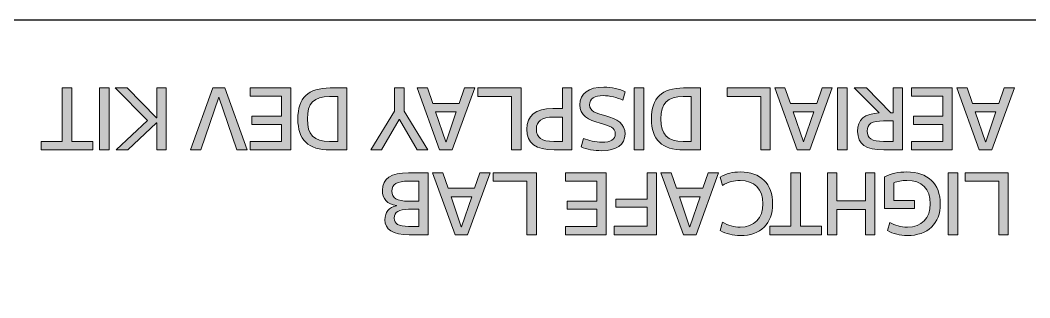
# Model space of a CAD drawing. Header units: millimetres. Extents: x 0 to 413, y 47 to 300.
# Drawn here: x 170.49 to 216.76, y 287.3 to 300 of the extents above; entities that cross this region are included whole.
import ezdxf

# ---------------------------------------------------------------- set-up
doc = ezdxf.new("R2010")
doc.units = ezdxf.units.MM
doc.header["$MEASUREMENT"] = 0
doc.layers.get('0').update_dxf_attribs({"lineweight": 0})

# ---------------------------------------------------------------- blocks, each defined once
blk = doc.blocks.new('Block_0')
at = {"color": 1, "lineweight": 25, "true_color": 0xff0000}
blk.add_lwpolyline([(240, 300), (0, 300), (0, 89.585), (24, 89.585)], dxfattribs=at)
blk = doc.blocks.new('Block_12')
at = {"true_color": 0x000000, "transparency": 33554687}
h = blk.add_hatch(color=18, dxfattribs=at)
h.dxf.hatch_style = 2
edge = h.paths.add_edge_path()
edge.add_spline(control_points=[(172.867, 294.456), (172.867, 294.456), (173.83, 294.456), (173.83, 294.456), (173.83, 294.456), (173.83, 294.068), (173.83, 294.068), (173.83, 294.068), (171.462, 294.068), (171.462, 294.068), (171.462, 294.068), (171.462, 294.456), (171.462, 294.456), (171.462, 294.456), (172.425, 294.456), (172.425, 294.456), (172.425, 294.456), (172.425, 296.902), (172.425, 296.902), (172.425, 296.902), (172.867, 296.902), (172.867, 296.902), (172.867, 296.902), (172.867, 294.456), (172.867, 294.456)], knot_values=[0, 0, 0, 0, 1, 1, 1, 2, 2, 2, 3, 3, 3, 4, 4, 4, 5, 5, 5, 6, 6, 6, 7, 7, 7, 8, 8, 8, 8], degree=3, periodic=0)
h = blk.add_hatch(color=18, dxfattribs=at)
h.dxf.hatch_style = 2
edge = h.paths.add_edge_path()
edge.add_spline(control_points=[(174.579, 294.068), (174.579, 294.068), (174.136, 294.068), (174.136, 294.068), (174.136, 294.068), (174.136, 296.902), (174.136, 296.902), (174.136, 296.902), (174.579, 296.902), (174.579, 296.902), (174.579, 296.902), (174.579, 294.068), (174.579, 294.068)], knot_values=[0, 0, 0, 0, 1, 1, 1, 2, 2, 2, 3, 3, 3, 4, 4, 4, 4], degree=3, periodic=0)
h = blk.add_hatch(color=18, dxfattribs=at)
h.dxf.hatch_style = 2
edge = h.paths.add_edge_path()
edge.add_spline(control_points=[(177.179, 294.068), (177.179, 294.068), (176.752, 294.068), (176.752, 294.068), (176.752, 294.068), (176.752, 295.299), (176.752, 295.299), (176.752, 295.299), (176.744, 295.299), (176.744, 295.299), (176.744, 295.299), (175.432, 294.068), (175.432, 294.068), (175.432, 294.068), (174.889, 294.068), (174.889, 294.068), (174.889, 294.068), (176.321, 295.419), (176.321, 295.419), (176.321, 295.419), (174.85, 296.902), (174.85, 296.902), (174.85, 296.902), (175.393, 296.902), (175.393, 296.902), (175.393, 296.902), (176.744, 295.539), (176.744, 295.539), (176.744, 295.539), (176.752, 295.539), (176.752, 295.539), (176.752, 295.539), (176.752, 296.902), (176.752, 296.902), (176.752, 296.902), (177.179, 296.902), (177.179, 296.902), (177.179, 296.902), (177.179, 294.068), (177.179, 294.068)], knot_values=[0, 0, 0, 0, 1, 1, 1, 2, 2, 2, 3, 3, 3, 4, 4, 4, 5, 5, 5, 6, 6, 6, 7, 7, 7, 8, 8, 8, 9, 9, 9, 10, 10, 10, 11, 11, 11, 12, 12, 12, 13, 13, 13, 13], degree=3, periodic=0)
h = blk.add_hatch(color=18, dxfattribs=at)
h.dxf.hatch_style = 2
edge = h.paths.add_edge_path()
edge.add_spline(control_points=[(180.896, 294.068), (180.896, 294.068), (180.427, 294.068), (180.427, 294.068), (180.427, 294.068), (179.6, 296.475), (179.6, 296.475), (179.6, 296.475), (179.592, 296.475), (179.592, 296.475), (179.592, 296.475), (178.765, 294.068), (178.765, 294.068), (178.765, 294.068), (178.296, 294.068), (178.296, 294.068), (178.296, 294.068), (179.317, 296.902), (179.317, 296.902), (179.317, 296.902), (179.875, 296.902), (179.875, 296.902), (179.875, 296.902), (180.896, 294.068), (180.896, 294.068)], knot_values=[0, 0, 0, 0, 1, 1, 1, 2, 2, 2, 3, 3, 3, 4, 4, 4, 5, 5, 5, 6, 6, 6, 7, 7, 7, 8, 8, 8, 8], degree=3, periodic=0)
h = blk.add_hatch(color=18, dxfattribs=at)
h.dxf.hatch_style = 2
edge = h.paths.add_edge_path()
edge.add_spline(control_points=[(182.899, 294.068), (182.899, 294.068), (181.036, 294.068), (181.036, 294.068), (181.036, 294.068), (181.036, 294.449), (181.036, 294.449), (181.036, 294.449), (182.472, 294.449), (182.472, 294.449), (182.472, 294.449), (182.472, 295.233), (182.472, 295.233), (182.472, 295.233), (181.113, 295.233), (181.113, 295.233), (181.113, 295.233), (181.113, 295.605), (181.113, 295.605), (181.113, 295.605), (182.472, 295.605), (182.472, 295.605), (182.472, 295.605), (182.472, 296.521), (182.472, 296.521), (182.472, 296.521), (181.036, 296.521), (181.036, 296.521), (181.036, 296.521), (181.036, 296.902), (181.036, 296.902), (181.036, 296.902), (182.899, 296.902), (182.899, 296.902), (182.899, 296.902), (182.899, 294.068), (182.899, 294.068)], knot_values=[0, 0, 0, 0, 1, 1, 1, 2, 2, 2, 3, 3, 3, 4, 4, 4, 5, 5, 5, 6, 6, 6, 7, 7, 7, 8, 8, 8, 9, 9, 9, 10, 10, 10, 11, 11, 11, 12, 12, 12, 12], degree=3, periodic=0)
h = blk.add_hatch(color=18, dxfattribs=at)
h.dxf.hatch_style = 2
edge = h.paths.add_edge_path()
edge.add_spline(control_points=[(183.655, 295.485), (183.655, 294.767), (183.962, 294.456), (184.668, 294.456), (184.668, 294.456), (185.044, 294.456), (185.044, 294.456), (185.044, 294.456), (185.044, 296.514), (185.044, 296.514), (185.044, 296.514), (184.668, 296.514), (184.668, 296.514), (183.962, 296.514), (183.655, 296.203), (183.655, 295.485)], knot_values=[0, 0, 0, 0, 1, 1, 1, 2, 2, 2, 3, 3, 3, 4, 4, 4, 5, 5, 5, 5], degree=3, periodic=0)
edge = h.paths.add_edge_path()
edge.add_spline(control_points=[(185.471, 294.068), (185.471, 294.068), (184.695, 294.068), (184.695, 294.068), (183.698, 294.068), (183.22, 294.526), (183.22, 295.485), (183.22, 296.444), (183.698, 296.902), (184.695, 296.902), (184.695, 296.902), (185.471, 296.902), (185.471, 296.902), (185.471, 296.902), (185.471, 294.068), (185.471, 294.068)], knot_values=[0, 0, 0, 0, 1, 1, 1, 2, 2, 2, 3, 3, 3, 4, 4, 4, 5, 5, 5, 5], degree=3, periodic=0)
h = blk.add_hatch(color=18, dxfattribs=at)
h.dxf.hatch_style = 2
edge = h.paths.add_edge_path()
edge.add_spline(control_points=[(188.091, 295.838), (188.091, 295.838), (189.17, 294.068), (189.17, 294.068), (189.17, 294.068), (188.681, 294.068), (188.681, 294.068), (188.681, 294.068), (187.873, 295.454), (187.873, 295.454), (187.873, 295.454), (187.866, 295.454), (187.866, 295.454), (187.866, 295.454), (187.058, 294.068), (187.058, 294.068), (187.058, 294.068), (186.569, 294.068), (186.569, 294.068), (186.569, 294.068), (187.648, 295.838), (187.648, 295.838), (187.648, 295.838), (187.648, 296.902), (187.648, 296.902), (187.648, 296.902), (188.091, 296.902), (188.091, 296.902), (188.091, 296.902), (188.091, 295.838), (188.091, 295.838)], knot_values=[0, 0, 0, 0, 1, 1, 1, 2, 2, 2, 3, 3, 3, 4, 4, 4, 5, 5, 5, 6, 6, 6, 7, 7, 7, 8, 8, 8, 9, 9, 9, 10, 10, 10, 10], degree=3, periodic=0)
h = blk.add_hatch(color=18, dxfattribs=at)
h.dxf.hatch_style = 2
edge = h.paths.add_edge_path()
edge.add_spline(control_points=[(189.534, 295.803), (189.534, 295.803), (190.004, 294.433), (190.004, 294.433), (190.004, 294.433), (190.011, 294.433), (190.011, 294.433), (190.011, 294.433), (190.481, 295.803), (190.481, 295.803), (190.481, 295.803), (189.534, 295.803), (189.534, 295.803)], knot_values=[0, 0, 0, 0, 1, 1, 1, 2, 2, 2, 3, 3, 3, 4, 4, 4, 4], degree=3, periodic=0)
edge = h.paths.add_edge_path()
edge.add_spline(control_points=[(190.295, 294.068), (190.295, 294.068), (189.717, 294.068), (189.717, 294.068), (189.717, 294.068), (188.688, 296.902), (188.688, 296.902), (188.688, 296.902), (189.158, 296.902), (189.158, 296.902), (189.158, 296.902), (189.402, 296.191), (189.402, 296.191), (189.402, 296.191), (190.613, 296.191), (190.613, 296.191), (190.613, 296.191), (190.858, 296.902), (190.858, 296.902), (190.858, 296.902), (191.327, 296.902), (191.327, 296.902), (191.327, 296.902), (190.295, 294.068), (190.295, 294.068)], knot_values=[0, 0, 0, 0, 1, 1, 1, 2, 2, 2, 3, 3, 3, 4, 4, 4, 5, 5, 5, 6, 6, 6, 7, 7, 7, 8, 8, 8, 8], degree=3, periodic=0)
h = blk.add_hatch(color=18, dxfattribs=at)
h.dxf.hatch_style = 2
edge = h.paths.add_edge_path()
edge.add_spline(control_points=[(193.446, 294.068), (193.446, 294.068), (193.007, 294.068), (193.007, 294.068), (193.007, 294.068), (193.007, 296.514), (193.007, 296.514), (193.007, 296.514), (191.467, 296.514), (191.467, 296.514), (191.467, 296.514), (191.467, 296.902), (191.467, 296.902), (191.467, 296.902), (193.446, 296.902), (193.446, 296.902), (193.446, 296.902), (193.446, 294.068), (193.446, 294.068)], knot_values=[0, 0, 0, 0, 1, 1, 1, 2, 2, 2, 3, 3, 3, 4, 4, 4, 5, 5, 5, 6, 6, 6, 6], degree=3, periodic=0)
h = blk.add_hatch(color=18, dxfattribs=at)
h.dxf.hatch_style = 2
edge = h.paths.add_edge_path()
edge.add_spline(control_points=[(194.951, 295.566), (194.393, 295.566), (194.152, 295.4), (194.152, 295.011), (194.152, 294.623), (194.393, 294.456), (194.951, 294.456), (194.951, 294.456), (195.347, 294.456), (195.347, 294.456), (195.347, 294.456), (195.347, 295.566), (195.347, 295.566), (195.347, 295.566), (194.951, 295.566), (194.951, 295.566)], knot_values=[0, 0, 0, 0, 1, 1, 1, 2, 2, 2, 3, 3, 3, 4, 4, 4, 5, 5, 5, 5], degree=3, periodic=0)
edge = h.paths.add_edge_path()
edge.add_spline(control_points=[(195.774, 294.068), (195.774, 294.068), (194.959, 294.068), (194.959, 294.068), (194.117, 294.068), (193.717, 294.371), (193.717, 295.011), (193.717, 295.644), (194.105, 295.955), (194.901, 295.955), (194.901, 295.955), (195.347, 295.955), (195.347, 295.955), (195.347, 295.955), (195.347, 296.902), (195.347, 296.902), (195.347, 296.902), (195.774, 296.902), (195.774, 296.902), (195.774, 296.902), (195.774, 294.068), (195.774, 294.068)], knot_values=[0, 0, 0, 0, 1, 1, 1, 2, 2, 2, 3, 3, 3, 4, 4, 4, 5, 5, 5, 6, 6, 6, 7, 7, 7, 7], degree=3, periodic=0)
h = blk.add_hatch(color=18, dxfattribs=at)
h.dxf.hatch_style = 2
edge = h.paths.add_edge_path()
edge.add_spline(control_points=[(198.223, 296.727), (198.223, 296.727), (198.114, 296.339), (198.114, 296.339), (197.862, 296.467), (197.509, 296.552), (197.21, 296.552), (196.814, 296.552), (196.589, 296.401), (196.589, 296.133), (196.589, 295.834), (196.864, 295.753), (197.334, 295.625), (197.854, 295.485), (198.215, 295.272), (198.215, 294.794), (198.215, 294.305), (197.827, 294.03), (197.148, 294.03), (196.806, 294.03), (196.441, 294.099), (196.205, 294.208), (196.205, 294.208), (196.313, 294.596), (196.313, 294.596), (196.546, 294.488), (196.861, 294.418), (197.152, 294.418), (197.555, 294.418), (197.769, 294.554), (197.769, 294.798), (197.769, 295.085), (197.516, 295.167), (197.074, 295.291), (196.519, 295.446), (196.143, 295.644), (196.143, 296.137), (196.143, 296.645), (196.542, 296.94), (197.237, 296.94), (197.602, 296.94), (197.982, 296.859), (198.223, 296.727)], knot_values=[0, 0, 0, 0, 1, 1, 1, 2, 2, 2, 3, 3, 3, 4, 4, 4, 5, 5, 5, 6, 6, 6, 7, 7, 7, 8, 8, 8, 9, 9, 9, 10, 10, 10, 11, 11, 11, 12, 12, 12, 13, 13, 13, 14, 14, 14, 14], degree=3, periodic=0)
h = blk.add_hatch(color=18, dxfattribs=at)
h.dxf.hatch_style = 2
edge = h.paths.add_edge_path()
edge.add_spline(control_points=[(199.069, 294.068), (199.069, 294.068), (198.626, 294.068), (198.626, 294.068), (198.626, 294.068), (198.626, 296.902), (198.626, 296.902), (198.626, 296.902), (199.069, 296.902), (199.069, 296.902), (199.069, 296.902), (199.069, 294.068), (199.069, 294.068)], knot_values=[0, 0, 0, 0, 1, 1, 1, 2, 2, 2, 3, 3, 3, 4, 4, 4, 4], degree=3, periodic=0)
h = blk.add_hatch(color=18, dxfattribs=at)
h.dxf.hatch_style = 2
edge = h.paths.add_edge_path()
edge.add_spline(control_points=[(199.86, 295.485), (199.86, 294.767), (200.167, 294.456), (200.873, 294.456), (200.873, 294.456), (201.249, 294.456), (201.249, 294.456), (201.249, 294.456), (201.249, 296.514), (201.249, 296.514), (201.249, 296.514), (200.873, 296.514), (200.873, 296.514), (200.167, 296.514), (199.86, 296.203), (199.86, 295.485)], knot_values=[0, 0, 0, 0, 1, 1, 1, 2, 2, 2, 3, 3, 3, 4, 4, 4, 5, 5, 5, 5], degree=3, periodic=0)
edge = h.paths.add_edge_path()
edge.add_spline(control_points=[(201.676, 294.068), (201.676, 294.068), (200.9, 294.068), (200.9, 294.068), (199.903, 294.068), (199.425, 294.526), (199.425, 295.485), (199.425, 296.444), (199.903, 296.902), (200.9, 296.902), (200.9, 296.902), (201.676, 296.902), (201.676, 296.902), (201.676, 296.902), (201.676, 294.068), (201.676, 294.068)], knot_values=[0, 0, 0, 0, 1, 1, 1, 2, 2, 2, 3, 3, 3, 4, 4, 4, 5, 5, 5, 5], degree=3, periodic=0)
h = blk.add_hatch(color=18, dxfattribs=at)
h.dxf.hatch_style = 2
edge = h.paths.add_edge_path()
edge.add_spline(control_points=[(204.87, 294.068), (204.87, 294.068), (204.432, 294.068), (204.432, 294.068), (204.432, 294.068), (204.432, 296.514), (204.432, 296.514), (204.432, 296.514), (202.891, 296.514), (202.891, 296.514), (202.891, 296.514), (202.891, 296.902), (202.891, 296.902), (202.891, 296.902), (204.87, 296.902), (204.87, 296.902), (204.87, 296.902), (204.87, 294.068), (204.87, 294.068)], knot_values=[0, 0, 0, 0, 1, 1, 1, 2, 2, 2, 3, 3, 3, 4, 4, 4, 5, 5, 5, 6, 6, 6, 6], degree=3, periodic=0)
h = blk.add_hatch(color=18, dxfattribs=at)
h.dxf.hatch_style = 2
edge = h.paths.add_edge_path()
edge.add_spline(control_points=[(205.921, 295.803), (205.921, 295.803), (206.391, 294.433), (206.391, 294.433), (206.391, 294.433), (206.399, 294.433), (206.399, 294.433), (206.399, 294.433), (206.868, 295.803), (206.868, 295.803), (206.868, 295.803), (205.921, 295.803), (205.921, 295.803)], knot_values=[0, 0, 0, 0, 1, 1, 1, 2, 2, 2, 3, 3, 3, 4, 4, 4, 4], degree=3, periodic=0)
edge = h.paths.add_edge_path()
edge.add_spline(control_points=[(206.682, 294.068), (206.682, 294.068), (206.104, 294.068), (206.104, 294.068), (206.104, 294.068), (205.075, 296.902), (205.075, 296.902), (205.075, 296.902), (205.545, 296.902), (205.545, 296.902), (205.545, 296.902), (205.79, 296.191), (205.79, 296.191), (205.79, 296.191), (207, 296.191), (207, 296.191), (207, 296.191), (207.245, 296.902), (207.245, 296.902), (207.245, 296.902), (207.714, 296.902), (207.714, 296.902), (207.714, 296.902), (206.682, 294.068), (206.682, 294.068)], knot_values=[0, 0, 0, 0, 1, 1, 1, 2, 2, 2, 3, 3, 3, 4, 4, 4, 5, 5, 5, 6, 6, 6, 7, 7, 7, 8, 8, 8, 8], degree=3, periodic=0)
h = blk.add_hatch(color=18, dxfattribs=at)
h.dxf.hatch_style = 2
edge = h.paths.add_edge_path()
edge.add_spline(control_points=[(208.397, 294.068), (208.397, 294.068), (207.955, 294.068), (207.955, 294.068), (207.955, 294.068), (207.955, 296.902), (207.955, 296.902), (207.955, 296.902), (208.397, 296.902), (208.397, 296.902), (208.397, 296.902), (208.397, 294.068), (208.397, 294.068)], knot_values=[0, 0, 0, 0, 1, 1, 1, 2, 2, 2, 3, 3, 3, 4, 4, 4, 4], degree=3, periodic=0)
h = blk.add_hatch(color=18, dxfattribs=at)
h.dxf.hatch_style = 2
edge = h.paths.add_edge_path()
edge.add_spline(control_points=[(210.058, 295.396), (209.53, 295.396), (209.309, 295.256), (209.309, 294.926), (209.309, 294.596), (209.53, 294.456), (210.058, 294.456), (210.058, 294.456), (210.504, 294.456), (210.504, 294.456), (210.504, 294.456), (210.504, 295.396), (210.504, 295.396), (210.504, 295.396), (210.058, 295.396), (210.058, 295.396)], knot_values=[0, 0, 0, 0, 1, 1, 1, 2, 2, 2, 3, 3, 3, 4, 4, 4, 5, 5, 5, 5], degree=3, periodic=0)
edge = h.paths.add_edge_path()
edge.add_spline(control_points=[(210.931, 294.068), (210.931, 294.068), (210.078, 294.068), (210.078, 294.068), (209.247, 294.068), (208.874, 294.328), (208.874, 294.911), (208.874, 295.45), (209.197, 295.733), (209.86, 295.764), (209.86, 295.764), (208.719, 296.902), (208.719, 296.902), (208.719, 296.902), (209.274, 296.902), (209.274, 296.902), (209.274, 296.902), (210.396, 295.768), (210.396, 295.768), (210.396, 295.768), (210.504, 295.768), (210.504, 295.768), (210.504, 295.768), (210.504, 296.902), (210.504, 296.902), (210.504, 296.902), (210.931, 296.902), (210.931, 296.902), (210.931, 296.902), (210.931, 294.068), (210.931, 294.068)], knot_values=[0, 0, 0, 0, 1, 1, 1, 2, 2, 2, 3, 3, 3, 4, 4, 4, 5, 5, 5, 6, 6, 6, 7, 7, 7, 8, 8, 8, 9, 9, 9, 10, 10, 10, 10], degree=3, periodic=0)
h = blk.add_hatch(color=18, dxfattribs=at)
h.dxf.hatch_style = 2
edge = h.paths.add_edge_path()
edge.add_spline(control_points=[(213.213, 294.068), (213.213, 294.068), (211.35, 294.068), (211.35, 294.068), (211.35, 294.068), (211.35, 294.449), (211.35, 294.449), (211.35, 294.449), (212.786, 294.449), (212.786, 294.449), (212.786, 294.449), (212.786, 295.233), (212.786, 295.233), (212.786, 295.233), (211.428, 295.233), (211.428, 295.233), (211.428, 295.233), (211.428, 295.605), (211.428, 295.605), (211.428, 295.605), (212.786, 295.605), (212.786, 295.605), (212.786, 295.605), (212.786, 296.521), (212.786, 296.521), (212.786, 296.521), (211.35, 296.521), (211.35, 296.521), (211.35, 296.521), (211.35, 296.902), (211.35, 296.902), (211.35, 296.902), (213.213, 296.902), (213.213, 296.902), (213.213, 296.902), (213.213, 294.068), (213.213, 294.068)], knot_values=[0, 0, 0, 0, 1, 1, 1, 2, 2, 2, 3, 3, 3, 4, 4, 4, 5, 5, 5, 6, 6, 6, 7, 7, 7, 8, 8, 8, 9, 9, 9, 10, 10, 10, 11, 11, 11, 12, 12, 12, 12], degree=3, periodic=0)
h = blk.add_hatch(color=18, dxfattribs=at)
h.dxf.hatch_style = 2
edge = h.paths.add_edge_path()
edge.add_spline(control_points=[(214.265, 295.803), (214.265, 295.803), (214.734, 294.433), (214.734, 294.433), (214.734, 294.433), (214.742, 294.433), (214.742, 294.433), (214.742, 294.433), (215.211, 295.803), (215.211, 295.803), (215.211, 295.803), (214.265, 295.803), (214.265, 295.803)], knot_values=[0, 0, 0, 0, 1, 1, 1, 2, 2, 2, 3, 3, 3, 4, 4, 4, 4], degree=3, periodic=0)
edge = h.paths.add_edge_path()
edge.add_spline(control_points=[(215.025, 294.068), (215.025, 294.068), (214.447, 294.068), (214.447, 294.068), (214.447, 294.068), (213.418, 296.902), (213.418, 296.902), (213.418, 296.902), (213.888, 296.902), (213.888, 296.902), (213.888, 296.902), (214.133, 296.191), (214.133, 296.191), (214.133, 296.191), (215.343, 296.191), (215.343, 296.191), (215.343, 296.191), (215.588, 296.902), (215.588, 296.902), (215.588, 296.902), (216.058, 296.902), (216.058, 296.902), (216.058, 296.902), (215.025, 294.068), (215.025, 294.068)], knot_values=[0, 0, 0, 0, 1, 1, 1, 2, 2, 2, 3, 3, 3, 4, 4, 4, 5, 5, 5, 6, 6, 6, 7, 7, 7, 8, 8, 8, 8], degree=3, periodic=0)
h = blk.add_hatch(color=18, dxfattribs=at)
h.dxf.hatch_style = 2
edge = h.paths.add_edge_path()
edge.add_spline(control_points=[(188.296, 291.352), (187.842, 291.352), (187.636, 291.224), (187.636, 290.948), (187.636, 290.681), (187.831, 290.568), (188.296, 290.568), (188.296, 290.568), (188.762, 290.568), (188.762, 290.568), (188.762, 290.568), (188.762, 291.352), (188.762, 291.352), (188.762, 291.352), (188.296, 291.352), (188.296, 291.352)], knot_values=[0, 0, 0, 0, 1, 1, 1, 2, 2, 2, 3, 3, 3, 4, 4, 4, 5, 5, 5, 5], degree=3, periodic=0)
edge = h.paths.add_edge_path()
edge.add_spline(control_points=[(187.528, 292.183), (187.528, 291.865), (187.768, 291.721), (188.296, 291.721), (188.296, 291.721), (188.762, 291.721), (188.762, 291.721), (188.762, 291.721), (188.762, 292.641), (188.762, 292.641), (188.762, 292.641), (188.296, 292.641), (188.296, 292.641), (187.765, 292.641), (187.528, 292.501), (187.528, 292.183)], knot_values=[0, 0, 0, 0, 1, 1, 1, 2, 2, 2, 3, 3, 3, 4, 4, 4, 5, 5, 5, 5], degree=3, periodic=0)
edge = h.paths.add_edge_path()
edge.add_spline(control_points=[(189.189, 290.188), (189.189, 290.188), (188.316, 290.188), (188.316, 290.188), (187.57, 290.188), (187.21, 290.413), (187.21, 290.875), (187.21, 291.212), (187.404, 291.441), (187.741, 291.511), (187.741, 291.511), (187.741, 291.519), (187.741, 291.519), (187.314, 291.585), (187.093, 291.826), (187.093, 292.225), (187.093, 292.761), (187.489, 293.021), (188.296, 293.021), (188.296, 293.021), (189.189, 293.021), (189.189, 293.021), (189.189, 293.021), (189.189, 290.188), (189.189, 290.188)], knot_values=[0, 0, 0, 0, 1, 1, 1, 2, 2, 2, 3, 3, 3, 4, 4, 4, 5, 5, 5, 6, 6, 6, 7, 7, 7, 8, 8, 8, 8], degree=3, periodic=0)
h = blk.add_hatch(color=18, dxfattribs=at)
h.dxf.hatch_style = 2
edge = h.paths.add_edge_path()
edge.add_spline(control_points=[(190.24, 291.923), (190.24, 291.923), (190.71, 290.553), (190.71, 290.553), (190.71, 290.553), (190.718, 290.553), (190.718, 290.553), (190.718, 290.553), (191.187, 291.923), (191.187, 291.923), (191.187, 291.923), (190.24, 291.923), (190.24, 291.923)], knot_values=[0, 0, 0, 0, 1, 1, 1, 2, 2, 2, 3, 3, 3, 4, 4, 4, 4], degree=3, periodic=0)
edge = h.paths.add_edge_path()
edge.add_spline(control_points=[(191.001, 290.188), (191.001, 290.188), (190.423, 290.188), (190.423, 290.188), (190.423, 290.188), (189.394, 293.021), (189.394, 293.021), (189.394, 293.021), (189.864, 293.021), (189.864, 293.021), (189.864, 293.021), (190.108, 292.311), (190.108, 292.311), (190.108, 292.311), (191.319, 292.311), (191.319, 292.311), (191.319, 292.311), (191.564, 293.021), (191.564, 293.021), (191.564, 293.021), (192.033, 293.021), (192.033, 293.021), (192.033, 293.021), (191.001, 290.188), (191.001, 290.188)], knot_values=[0, 0, 0, 0, 1, 1, 1, 2, 2, 2, 3, 3, 3, 4, 4, 4, 5, 5, 5, 6, 6, 6, 7, 7, 7, 8, 8, 8, 8], degree=3, periodic=0)
h = blk.add_hatch(color=18, dxfattribs=at)
h.dxf.hatch_style = 2
edge = h.paths.add_edge_path()
edge.add_spline(control_points=[(194.152, 290.188), (194.152, 290.188), (193.714, 290.188), (193.714, 290.188), (193.714, 290.188), (193.714, 292.633), (193.714, 292.633), (193.714, 292.633), (192.173, 292.633), (192.173, 292.633), (192.173, 292.633), (192.173, 293.021), (192.173, 293.021), (192.173, 293.021), (194.152, 293.021), (194.152, 293.021), (194.152, 293.021), (194.152, 290.188), (194.152, 290.188)], knot_values=[0, 0, 0, 0, 1, 1, 1, 2, 2, 2, 3, 3, 3, 4, 4, 4, 5, 5, 5, 6, 6, 6, 6], degree=3, periodic=0)
h = blk.add_hatch(color=18, dxfattribs=at)
h.dxf.hatch_style = 2
edge = h.paths.add_edge_path()
edge.add_spline(control_points=[(197.346, 290.188), (197.346, 290.188), (195.483, 290.188), (195.483, 290.188), (195.483, 290.188), (195.483, 290.568), (195.483, 290.568), (195.483, 290.568), (196.919, 290.568), (196.919, 290.568), (196.919, 290.568), (196.919, 291.352), (196.919, 291.352), (196.919, 291.352), (195.56, 291.352), (195.56, 291.352), (195.56, 291.352), (195.56, 291.725), (195.56, 291.725), (195.56, 291.725), (196.919, 291.725), (196.919, 291.725), (196.919, 291.725), (196.919, 292.641), (196.919, 292.641), (196.919, 292.641), (195.483, 292.641), (195.483, 292.641), (195.483, 292.641), (195.483, 293.021), (195.483, 293.021), (195.483, 293.021), (197.346, 293.021), (197.346, 293.021), (197.346, 293.021), (197.346, 290.188), (197.346, 290.188)], knot_values=[0, 0, 0, 0, 1, 1, 1, 2, 2, 2, 3, 3, 3, 4, 4, 4, 5, 5, 5, 6, 6, 6, 7, 7, 7, 8, 8, 8, 9, 9, 9, 10, 10, 10, 11, 11, 11, 12, 12, 12, 12], degree=3, periodic=0)
h = blk.add_hatch(color=18, dxfattribs=at)
h.dxf.hatch_style = 2
edge = h.paths.add_edge_path()
edge.add_spline(control_points=[(199.655, 290.188), (199.655, 290.188), (197.714, 290.188), (197.714, 290.188), (197.714, 290.188), (197.714, 290.576), (197.714, 290.576), (197.714, 290.576), (199.228, 290.576), (199.228, 290.576), (199.228, 290.576), (199.228, 291.441), (199.228, 291.441), (199.228, 291.441), (197.792, 291.441), (197.792, 291.441), (197.792, 291.441), (197.792, 291.822), (197.792, 291.822), (197.792, 291.822), (199.228, 291.822), (199.228, 291.822), (199.228, 291.822), (199.228, 293.021), (199.228, 293.021), (199.228, 293.021), (199.655, 293.021), (199.655, 293.021), (199.655, 293.021), (199.655, 290.188), (199.655, 290.188)], knot_values=[0, 0, 0, 0, 1, 1, 1, 2, 2, 2, 3, 3, 3, 4, 4, 4, 5, 5, 5, 6, 6, 6, 7, 7, 7, 8, 8, 8, 9, 9, 9, 10, 10, 10, 10], degree=3, periodic=0)
h = blk.add_hatch(color=18, dxfattribs=at)
h.dxf.hatch_style = 2
edge = h.paths.add_edge_path()
edge.add_spline(control_points=[(200.706, 291.923), (200.706, 291.923), (201.176, 290.553), (201.176, 290.553), (201.176, 290.553), (201.183, 290.553), (201.183, 290.553), (201.183, 290.553), (201.653, 291.923), (201.653, 291.923), (201.653, 291.923), (200.706, 291.923), (200.706, 291.923)], knot_values=[0, 0, 0, 0, 1, 1, 1, 2, 2, 2, 3, 3, 3, 4, 4, 4, 4], degree=3, periodic=0)
edge = h.paths.add_edge_path()
edge.add_spline(control_points=[(201.467, 290.188), (201.467, 290.188), (200.889, 290.188), (200.889, 290.188), (200.889, 290.188), (199.86, 293.021), (199.86, 293.021), (199.86, 293.021), (200.33, 293.021), (200.33, 293.021), (200.33, 293.021), (200.574, 292.311), (200.574, 292.311), (200.574, 292.311), (201.785, 292.311), (201.785, 292.311), (201.785, 292.311), (202.03, 293.021), (202.03, 293.021), (202.03, 293.021), (202.499, 293.021), (202.499, 293.021), (202.499, 293.021), (201.467, 290.188), (201.467, 290.188)], knot_values=[0, 0, 0, 0, 1, 1, 1, 2, 2, 2, 3, 3, 3, 4, 4, 4, 5, 5, 5, 6, 6, 6, 7, 7, 7, 8, 8, 8, 8], degree=3, periodic=0)
h = blk.add_hatch(color=18, dxfattribs=at)
h.dxf.hatch_style = 2
edge = h.paths.add_edge_path()
edge.add_spline(control_points=[(204.979, 291.604), (204.979, 290.696), (204.424, 290.149), (203.504, 290.149), (203.158, 290.149), (202.844, 290.227), (202.572, 290.382), (202.572, 290.382), (202.677, 290.762), (202.677, 290.762), (202.941, 290.611), (203.209, 290.537), (203.488, 290.537), (204.137, 290.537), (204.536, 290.941), (204.536, 291.604), (204.536, 292.268), (204.137, 292.672), (203.488, 292.672), (203.213, 292.672), (202.949, 292.598), (202.677, 292.447), (202.677, 292.447), (202.572, 292.827), (202.572, 292.827), (202.844, 292.982), (203.158, 293.06), (203.504, 293.06), (204.424, 293.06), (204.979, 292.513), (204.979, 291.604)], knot_values=[0, 0, 0, 0, 1, 1, 1, 2, 2, 2, 3, 3, 3, 4, 4, 4, 5, 5, 5, 6, 6, 6, 7, 7, 7, 8, 8, 8, 9, 9, 9, 10, 10, 10, 10], degree=3, periodic=0)
h = blk.add_hatch(color=18, dxfattribs=at)
h.dxf.hatch_style = 2
edge = h.paths.add_edge_path()
edge.add_spline(control_points=[(206.259, 290.576), (206.259, 290.576), (207.222, 290.576), (207.222, 290.576), (207.222, 290.576), (207.222, 290.188), (207.222, 290.188), (207.222, 290.188), (204.854, 290.188), (204.854, 290.188), (204.854, 290.188), (204.854, 290.576), (204.854, 290.576), (204.854, 290.576), (205.817, 290.576), (205.817, 290.576), (205.817, 290.576), (205.817, 293.021), (205.817, 293.021), (205.817, 293.021), (206.259, 293.021), (206.259, 293.021), (206.259, 293.021), (206.259, 290.576), (206.259, 290.576)], knot_values=[0, 0, 0, 0, 1, 1, 1, 2, 2, 2, 3, 3, 3, 4, 4, 4, 5, 5, 5, 6, 6, 6, 7, 7, 7, 8, 8, 8, 8], degree=3, periodic=0)
h = blk.add_hatch(color=18, dxfattribs=at)
h.dxf.hatch_style = 2
edge = h.paths.add_edge_path()
edge.add_spline(control_points=[(207.92, 291.733), (207.92, 291.733), (209.239, 291.733), (209.239, 291.733), (209.239, 291.733), (209.239, 293.021), (209.239, 293.021), (209.239, 293.021), (209.666, 293.021), (209.666, 293.021), (209.666, 293.021), (209.666, 290.188), (209.666, 290.188), (209.666, 290.188), (209.239, 290.188), (209.239, 290.188), (209.239, 290.188), (209.239, 291.344), (209.239, 291.344), (209.239, 291.344), (207.92, 291.344), (207.92, 291.344), (207.92, 291.344), (207.92, 290.188), (207.92, 290.188), (207.92, 290.188), (207.493, 290.188), (207.493, 290.188), (207.493, 290.188), (207.493, 293.021), (207.493, 293.021), (207.493, 293.021), (207.92, 293.021), (207.92, 293.021), (207.92, 293.021), (207.92, 291.733), (207.92, 291.733)], knot_values=[0, 0, 0, 0, 1, 1, 1, 2, 2, 2, 3, 3, 3, 4, 4, 4, 5, 5, 5, 6, 6, 6, 7, 7, 7, 8, 8, 8, 9, 9, 9, 10, 10, 10, 11, 11, 11, 12, 12, 12, 12], degree=3, periodic=0)
h = blk.add_hatch(color=18, dxfattribs=at)
h.dxf.hatch_style = 2
edge = h.paths.add_edge_path()
edge.add_spline(control_points=[(212.662, 291.604), (212.662, 290.7), (212.092, 290.149), (211.152, 290.149), (210.811, 290.149), (210.493, 290.227), (210.248, 290.374), (210.248, 290.374), (210.349, 290.743), (210.349, 290.743), (210.57, 290.611), (210.865, 290.537), (211.152, 290.537), (211.812, 290.537), (212.204, 290.933), (212.204, 291.604), (212.204, 292.284), (211.812, 292.672), (211.129, 292.672), (210.912, 292.672), (210.698, 292.633), (210.528, 292.559), (210.528, 292.559), (210.528, 291.752), (210.528, 291.752), (210.528, 291.752), (211.478, 291.752), (211.478, 291.752), (211.478, 291.752), (211.478, 291.387), (211.478, 291.387), (211.478, 291.387), (210.101, 291.387), (210.101, 291.387), (210.101, 291.387), (210.101, 292.839), (210.101, 292.839), (210.376, 292.978), (210.764, 293.06), (211.129, 293.06), (212.088, 293.06), (212.662, 292.513), (212.662, 291.604)], knot_values=[0, 0, 0, 0, 1, 1, 1, 2, 2, 2, 3, 3, 3, 4, 4, 4, 5, 5, 5, 6, 6, 6, 7, 7, 7, 8, 8, 8, 9, 9, 9, 10, 10, 10, 11, 11, 11, 12, 12, 12, 13, 13, 13, 14, 14, 14, 14], degree=3, periodic=0)
h = blk.add_hatch(color=18, dxfattribs=at)
h.dxf.hatch_style = 2
edge = h.paths.add_edge_path()
edge.add_spline(control_points=[(213.462, 290.188), (213.462, 290.188), (213.019, 290.188), (213.019, 290.188), (213.019, 290.188), (213.019, 293.021), (213.019, 293.021), (213.019, 293.021), (213.462, 293.021), (213.462, 293.021), (213.462, 293.021), (213.462, 290.188), (213.462, 290.188)], knot_values=[0, 0, 0, 0, 1, 1, 1, 2, 2, 2, 3, 3, 3, 4, 4, 4, 4], degree=3, periodic=0)
h = blk.add_hatch(color=18, dxfattribs=at)
h.dxf.hatch_style = 2
edge = h.paths.add_edge_path()
edge.add_spline(control_points=[(215.778, 290.188), (215.778, 290.188), (215.34, 290.188), (215.34, 290.188), (215.34, 290.188), (215.34, 292.633), (215.34, 292.633), (215.34, 292.633), (213.799, 292.633), (213.799, 292.633), (213.799, 292.633), (213.799, 293.021), (213.799, 293.021), (213.799, 293.021), (215.778, 293.021), (215.778, 293.021), (215.778, 293.021), (215.778, 290.188), (215.778, 290.188)], knot_values=[0, 0, 0, 0, 1, 1, 1, 2, 2, 2, 3, 3, 3, 4, 4, 4, 5, 5, 5, 6, 6, 6, 6], degree=3, periodic=0)
for points, knots in [([(172.867, 294.456), (172.867, 294.456), (173.83, 294.456), (173.83, 294.456), (173.83, 294.456), (173.83, 294.068), (173.83, 294.068), (173.83, 294.068), (171.462, 294.068), (171.462, 294.068), (171.462, 294.068), (171.462, 294.456), (171.462, 294.456), (171.462, 294.456), (172.425, 294.456), (172.425, 294.456), (172.425, 294.456), (172.425, 296.902), (172.425, 296.902), (172.425, 296.902), (172.867, 296.902), (172.867, 296.902), (172.867, 296.902), (172.867, 294.456), (172.867, 294.456)], [0, 0, 0, 0, 1, 1, 1, 2, 2, 2, 3, 3, 3, 4, 4, 4, 5, 5, 5, 6, 6, 6, 7, 7, 7, 8, 8, 8, 8]), ([(174.579, 294.068), (174.579, 294.068), (174.136, 294.068), (174.136, 294.068), (174.136, 294.068), (174.136, 296.902), (174.136, 296.902), (174.136, 296.902), (174.579, 296.902), (174.579, 296.902), (174.579, 296.902), (174.579, 294.068), (174.579, 294.068)], [0, 0, 0, 0, 1, 1, 1, 2, 2, 2, 3, 3, 3, 4, 4, 4, 4]), ([(177.179, 294.068), (177.179, 294.068), (176.752, 294.068), (176.752, 294.068), (176.752, 294.068), (176.752, 295.299), (176.752, 295.299), (176.752, 295.299), (176.744, 295.299), (176.744, 295.299), (176.744, 295.299), (175.432, 294.068), (175.432, 294.068), (175.432, 294.068), (174.889, 294.068), (174.889, 294.068), (174.889, 294.068), (176.321, 295.419), (176.321, 295.419), (176.321, 295.419), (174.85, 296.902), (174.85, 296.902), (174.85, 296.902), (175.393, 296.902), (175.393, 296.902), (175.393, 296.902), (176.744, 295.539), (176.744, 295.539), (176.744, 295.539), (176.752, 295.539), (176.752, 295.539), (176.752, 295.539), (176.752, 296.902), (176.752, 296.902), (176.752, 296.902), (177.179, 296.902), (177.179, 296.902), (177.179, 296.902), (177.179, 294.068), (177.179, 294.068)], [0, 0, 0, 0, 1, 1, 1, 2, 2, 2, 3, 3, 3, 4, 4, 4, 5, 5, 5, 6, 6, 6, 7, 7, 7, 8, 8, 8, 9, 9, 9, 10, 10, 10, 11, 11, 11, 12, 12, 12, 13, 13, 13, 13]), ([(180.896, 294.068), (180.896, 294.068), (180.427, 294.068), (180.427, 294.068), (180.427, 294.068), (179.6, 296.475), (179.6, 296.475), (179.6, 296.475), (179.592, 296.475), (179.592, 296.475), (179.592, 296.475), (178.765, 294.068), (178.765, 294.068), (178.765, 294.068), (178.296, 294.068), (178.296, 294.068), (178.296, 294.068), (179.317, 296.902), (179.317, 296.902), (179.317, 296.902), (179.875, 296.902), (179.875, 296.902), (179.875, 296.902), (180.896, 294.068), (180.896, 294.068)], [0, 0, 0, 0, 1, 1, 1, 2, 2, 2, 3, 3, 3, 4, 4, 4, 5, 5, 5, 6, 6, 6, 7, 7, 7, 8, 8, 8, 8]), ([(182.899, 294.068), (182.899, 294.068), (181.036, 294.068), (181.036, 294.068), (181.036, 294.068), (181.036, 294.449), (181.036, 294.449), (181.036, 294.449), (182.472, 294.449), (182.472, 294.449), (182.472, 294.449), (182.472, 295.233), (182.472, 295.233), (182.472, 295.233), (181.113, 295.233), (181.113, 295.233), (181.113, 295.233), (181.113, 295.605), (181.113, 295.605), (181.113, 295.605), (182.472, 295.605), (182.472, 295.605), (182.472, 295.605), (182.472, 296.521), (182.472, 296.521), (182.472, 296.521), (181.036, 296.521), (181.036, 296.521), (181.036, 296.521), (181.036, 296.902), (181.036, 296.902), (181.036, 296.902), (182.899, 296.902), (182.899, 296.902), (182.899, 296.902), (182.899, 294.068), (182.899, 294.068)], [0, 0, 0, 0, 1, 1, 1, 2, 2, 2, 3, 3, 3, 4, 4, 4, 5, 5, 5, 6, 6, 6, 7, 7, 7, 8, 8, 8, 9, 9, 9, 10, 10, 10, 11, 11, 11, 12, 12, 12, 12]), ([(185.471, 294.068), (185.471, 294.068), (184.695, 294.068), (184.695, 294.068), (183.698, 294.068), (183.22, 294.526), (183.22, 295.485), (183.22, 296.444), (183.698, 296.902), (184.695, 296.902), (184.695, 296.902), (185.471, 296.902), (185.471, 296.902), (185.471, 296.902), (185.471, 294.068), (185.471, 294.068)], [0, 0, 0, 0, 1, 1, 1, 2, 2, 2, 3, 3, 3, 4, 4, 4, 5, 5, 5, 5]), ([(188.091, 295.838), (188.091, 295.838), (189.17, 294.068), (189.17, 294.068), (189.17, 294.068), (188.681, 294.068), (188.681, 294.068), (188.681, 294.068), (187.873, 295.454), (187.873, 295.454), (187.873, 295.454), (187.866, 295.454), (187.866, 295.454), (187.866, 295.454), (187.058, 294.068), (187.058, 294.068), (187.058, 294.068), (186.569, 294.068), (186.569, 294.068), (186.569, 294.068), (187.648, 295.838), (187.648, 295.838), (187.648, 295.838), (187.648, 296.902), (187.648, 296.902), (187.648, 296.902), (188.091, 296.902), (188.091, 296.902), (188.091, 296.902), (188.091, 295.838), (188.091, 295.838)], [0, 0, 0, 0, 1, 1, 1, 2, 2, 2, 3, 3, 3, 4, 4, 4, 5, 5, 5, 6, 6, 6, 7, 7, 7, 8, 8, 8, 9, 9, 9, 10, 10, 10, 10]), ([(190.295, 294.068), (190.295, 294.068), (189.717, 294.068), (189.717, 294.068), (189.717, 294.068), (188.688, 296.902), (188.688, 296.902), (188.688, 296.902), (189.158, 296.902), (189.158, 296.902), (189.158, 296.902), (189.402, 296.191), (189.402, 296.191), (189.402, 296.191), (190.613, 296.191), (190.613, 296.191), (190.613, 296.191), (190.858, 296.902), (190.858, 296.902), (190.858, 296.902), (191.327, 296.902), (191.327, 296.902), (191.327, 296.902), (190.295, 294.068), (190.295, 294.068)], [0, 0, 0, 0, 1, 1, 1, 2, 2, 2, 3, 3, 3, 4, 4, 4, 5, 5, 5, 6, 6, 6, 7, 7, 7, 8, 8, 8, 8]), ([(193.446, 294.068), (193.446, 294.068), (193.007, 294.068), (193.007, 294.068), (193.007, 294.068), (193.007, 296.514), (193.007, 296.514), (193.007, 296.514), (191.467, 296.514), (191.467, 296.514), (191.467, 296.514), (191.467, 296.902), (191.467, 296.902), (191.467, 296.902), (193.446, 296.902), (193.446, 296.902), (193.446, 296.902), (193.446, 294.068), (193.446, 294.068)], [0, 0, 0, 0, 1, 1, 1, 2, 2, 2, 3, 3, 3, 4, 4, 4, 5, 5, 5, 6, 6, 6, 6]), ([(195.774, 294.068), (195.774, 294.068), (194.959, 294.068), (194.959, 294.068), (194.117, 294.068), (193.717, 294.371), (193.717, 295.011), (193.717, 295.644), (194.105, 295.955), (194.901, 295.955), (194.901, 295.955), (195.347, 295.955), (195.347, 295.955), (195.347, 295.955), (195.347, 296.902), (195.347, 296.902), (195.347, 296.902), (195.774, 296.902), (195.774, 296.902), (195.774, 296.902), (195.774, 294.068), (195.774, 294.068)], [0, 0, 0, 0, 1, 1, 1, 2, 2, 2, 3, 3, 3, 4, 4, 4, 5, 5, 5, 6, 6, 6, 7, 7, 7, 7]), ([(198.223, 296.727), (198.223, 296.727), (198.114, 296.339), (198.114, 296.339), (197.862, 296.467), (197.509, 296.552), (197.21, 296.552), (196.814, 296.552), (196.589, 296.401), (196.589, 296.133), (196.589, 295.834), (196.864, 295.753), (197.334, 295.625), (197.854, 295.485), (198.215, 295.272), (198.215, 294.794), (198.215, 294.305), (197.827, 294.03), (197.148, 294.03), (196.806, 294.03), (196.441, 294.099), (196.205, 294.208), (196.205, 294.208), (196.313, 294.596), (196.313, 294.596), (196.546, 294.488), (196.861, 294.418), (197.152, 294.418), (197.555, 294.418), (197.769, 294.554), (197.769, 294.798), (197.769, 295.085), (197.516, 295.167), (197.074, 295.291), (196.519, 295.446), (196.143, 295.644), (196.143, 296.137), (196.143, 296.645), (196.542, 296.94), (197.237, 296.94), (197.602, 296.94), (197.982, 296.859), (198.223, 296.727)], [0, 0, 0, 0, 1, 1, 1, 2, 2, 2, 3, 3, 3, 4, 4, 4, 5, 5, 5, 6, 6, 6, 7, 7, 7, 8, 8, 8, 9, 9, 9, 10, 10, 10, 11, 11, 11, 12, 12, 12, 13, 13, 13, 14, 14, 14, 14]), ([(199.069, 294.068), (199.069, 294.068), (198.626, 294.068), (198.626, 294.068), (198.626, 294.068), (198.626, 296.902), (198.626, 296.902), (198.626, 296.902), (199.069, 296.902), (199.069, 296.902), (199.069, 296.902), (199.069, 294.068), (199.069, 294.068)], [0, 0, 0, 0, 1, 1, 1, 2, 2, 2, 3, 3, 3, 4, 4, 4, 4]), ([(201.676, 294.068), (201.676, 294.068), (200.9, 294.068), (200.9, 294.068), (199.903, 294.068), (199.425, 294.526), (199.425, 295.485), (199.425, 296.444), (199.903, 296.902), (200.9, 296.902), (200.9, 296.902), (201.676, 296.902), (201.676, 296.902), (201.676, 296.902), (201.676, 294.068), (201.676, 294.068)], [0, 0, 0, 0, 1, 1, 1, 2, 2, 2, 3, 3, 3, 4, 4, 4, 5, 5, 5, 5]), ([(204.87, 294.068), (204.87, 294.068), (204.432, 294.068), (204.432, 294.068), (204.432, 294.068), (204.432, 296.514), (204.432, 296.514), (204.432, 296.514), (202.891, 296.514), (202.891, 296.514), (202.891, 296.514), (202.891, 296.902), (202.891, 296.902), (202.891, 296.902), (204.87, 296.902), (204.87, 296.902), (204.87, 296.902), (204.87, 294.068), (204.87, 294.068)], [0, 0, 0, 0, 1, 1, 1, 2, 2, 2, 3, 3, 3, 4, 4, 4, 5, 5, 5, 6, 6, 6, 6]), ([(206.682, 294.068), (206.682, 294.068), (206.104, 294.068), (206.104, 294.068), (206.104, 294.068), (205.075, 296.902), (205.075, 296.902), (205.075, 296.902), (205.545, 296.902), (205.545, 296.902), (205.545, 296.902), (205.79, 296.191), (205.79, 296.191), (205.79, 296.191), (207, 296.191), (207, 296.191), (207, 296.191), (207.245, 296.902), (207.245, 296.902), (207.245, 296.902), (207.714, 296.902), (207.714, 296.902), (207.714, 296.902), (206.682, 294.068), (206.682, 294.068)], [0, 0, 0, 0, 1, 1, 1, 2, 2, 2, 3, 3, 3, 4, 4, 4, 5, 5, 5, 6, 6, 6, 7, 7, 7, 8, 8, 8, 8]), ([(208.397, 294.068), (208.397, 294.068), (207.955, 294.068), (207.955, 294.068), (207.955, 294.068), (207.955, 296.902), (207.955, 296.902), (207.955, 296.902), (208.397, 296.902), (208.397, 296.902), (208.397, 296.902), (208.397, 294.068), (208.397, 294.068)], [0, 0, 0, 0, 1, 1, 1, 2, 2, 2, 3, 3, 3, 4, 4, 4, 4]), ([(210.931, 294.068), (210.931, 294.068), (210.078, 294.068), (210.078, 294.068), (209.247, 294.068), (208.874, 294.328), (208.874, 294.911), (208.874, 295.45), (209.197, 295.733), (209.86, 295.764), (209.86, 295.764), (208.719, 296.902), (208.719, 296.902), (208.719, 296.902), (209.274, 296.902), (209.274, 296.902), (209.274, 296.902), (210.396, 295.768), (210.396, 295.768), (210.396, 295.768), (210.504, 295.768), (210.504, 295.768), (210.504, 295.768), (210.504, 296.902), (210.504, 296.902), (210.504, 296.902), (210.931, 296.902), (210.931, 296.902), (210.931, 296.902), (210.931, 294.068), (210.931, 294.068)], [0, 0, 0, 0, 1, 1, 1, 2, 2, 2, 3, 3, 3, 4, 4, 4, 5, 5, 5, 6, 6, 6, 7, 7, 7, 8, 8, 8, 9, 9, 9, 10, 10, 10, 10]), ([(213.213, 294.068), (213.213, 294.068), (211.35, 294.068), (211.35, 294.068), (211.35, 294.068), (211.35, 294.449), (211.35, 294.449), (211.35, 294.449), (212.786, 294.449), (212.786, 294.449), (212.786, 294.449), (212.786, 295.233), (212.786, 295.233), (212.786, 295.233), (211.428, 295.233), (211.428, 295.233), (211.428, 295.233), (211.428, 295.605), (211.428, 295.605), (211.428, 295.605), (212.786, 295.605), (212.786, 295.605), (212.786, 295.605), (212.786, 296.521), (212.786, 296.521), (212.786, 296.521), (211.35, 296.521), (211.35, 296.521), (211.35, 296.521), (211.35, 296.902), (211.35, 296.902), (211.35, 296.902), (213.213, 296.902), (213.213, 296.902), (213.213, 296.902), (213.213, 294.068), (213.213, 294.068)], [0, 0, 0, 0, 1, 1, 1, 2, 2, 2, 3, 3, 3, 4, 4, 4, 5, 5, 5, 6, 6, 6, 7, 7, 7, 8, 8, 8, 9, 9, 9, 10, 10, 10, 11, 11, 11, 12, 12, 12, 12]), ([(215.025, 294.068), (215.025, 294.068), (214.447, 294.068), (214.447, 294.068), (214.447, 294.068), (213.418, 296.902), (213.418, 296.902), (213.418, 296.902), (213.888, 296.902), (213.888, 296.902), (213.888, 296.902), (214.133, 296.191), (214.133, 296.191), (214.133, 296.191), (215.343, 296.191), (215.343, 296.191), (215.343, 296.191), (215.588, 296.902), (215.588, 296.902), (215.588, 296.902), (216.058, 296.902), (216.058, 296.902), (216.058, 296.902), (215.025, 294.068), (215.025, 294.068)], [0, 0, 0, 0, 1, 1, 1, 2, 2, 2, 3, 3, 3, 4, 4, 4, 5, 5, 5, 6, 6, 6, 7, 7, 7, 8, 8, 8, 8]), ([(183.655, 295.485), (183.655, 294.767), (183.962, 294.456), (184.668, 294.456), (184.668, 294.456), (185.044, 294.456), (185.044, 294.456), (185.044, 294.456), (185.044, 296.514), (185.044, 296.514), (185.044, 296.514), (184.668, 296.514), (184.668, 296.514), (183.962, 296.514), (183.655, 296.203), (183.655, 295.485)], [0, 0, 0, 0, 1, 1, 1, 2, 2, 2, 3, 3, 3, 4, 4, 4, 5, 5, 5, 5]), ([(199.86, 295.485), (199.86, 294.767), (200.167, 294.456), (200.873, 294.456), (200.873, 294.456), (201.249, 294.456), (201.249, 294.456), (201.249, 294.456), (201.249, 296.514), (201.249, 296.514), (201.249, 296.514), (200.873, 296.514), (200.873, 296.514), (200.167, 296.514), (199.86, 296.203), (199.86, 295.485)], [0, 0, 0, 0, 1, 1, 1, 2, 2, 2, 3, 3, 3, 4, 4, 4, 5, 5, 5, 5]), ([(189.534, 295.803), (189.534, 295.803), (190.004, 294.433), (190.004, 294.433), (190.004, 294.433), (190.011, 294.433), (190.011, 294.433), (190.011, 294.433), (190.481, 295.803), (190.481, 295.803), (190.481, 295.803), (189.534, 295.803), (189.534, 295.803)], [0, 0, 0, 0, 1, 1, 1, 2, 2, 2, 3, 3, 3, 4, 4, 4, 4]), ([(205.921, 295.803), (205.921, 295.803), (206.391, 294.433), (206.391, 294.433), (206.391, 294.433), (206.399, 294.433), (206.399, 294.433), (206.399, 294.433), (206.868, 295.803), (206.868, 295.803), (206.868, 295.803), (205.921, 295.803), (205.921, 295.803)], [0, 0, 0, 0, 1, 1, 1, 2, 2, 2, 3, 3, 3, 4, 4, 4, 4]), ([(214.265, 295.803), (214.265, 295.803), (214.734, 294.433), (214.734, 294.433), (214.734, 294.433), (214.742, 294.433), (214.742, 294.433), (214.742, 294.433), (215.211, 295.803), (215.211, 295.803), (215.211, 295.803), (214.265, 295.803), (214.265, 295.803)], [0, 0, 0, 0, 1, 1, 1, 2, 2, 2, 3, 3, 3, 4, 4, 4, 4]), ([(194.951, 295.566), (194.393, 295.566), (194.152, 295.4), (194.152, 295.011), (194.152, 294.623), (194.393, 294.456), (194.951, 294.456), (194.951, 294.456), (195.347, 294.456), (195.347, 294.456), (195.347, 294.456), (195.347, 295.566), (195.347, 295.566), (195.347, 295.566), (194.951, 295.566), (194.951, 295.566)], [0, 0, 0, 0, 1, 1, 1, 2, 2, 2, 3, 3, 3, 4, 4, 4, 5, 5, 5, 5]), ([(210.058, 295.396), (209.53, 295.396), (209.309, 295.256), (209.309, 294.926), (209.309, 294.596), (209.53, 294.456), (210.058, 294.456), (210.058, 294.456), (210.504, 294.456), (210.504, 294.456), (210.504, 294.456), (210.504, 295.396), (210.504, 295.396), (210.504, 295.396), (210.058, 295.396), (210.058, 295.396)], [0, 0, 0, 0, 1, 1, 1, 2, 2, 2, 3, 3, 3, 4, 4, 4, 5, 5, 5, 5]), ([(189.189, 290.188), (189.189, 290.188), (188.316, 290.188), (188.316, 290.188), (187.57, 290.188), (187.21, 290.413), (187.21, 290.875), (187.21, 291.212), (187.404, 291.441), (187.741, 291.511), (187.741, 291.511), (187.741, 291.519), (187.741, 291.519), (187.314, 291.585), (187.093, 291.826), (187.093, 292.225), (187.093, 292.761), (187.489, 293.021), (188.296, 293.021), (188.296, 293.021), (189.189, 293.021), (189.189, 293.021), (189.189, 293.021), (189.189, 290.188), (189.189, 290.188)], [0, 0, 0, 0, 1, 1, 1, 2, 2, 2, 3, 3, 3, 4, 4, 4, 5, 5, 5, 6, 6, 6, 7, 7, 7, 8, 8, 8, 8]), ([(191.001, 290.188), (191.001, 290.188), (190.423, 290.188), (190.423, 290.188), (190.423, 290.188), (189.394, 293.021), (189.394, 293.021), (189.394, 293.021), (189.864, 293.021), (189.864, 293.021), (189.864, 293.021), (190.108, 292.311), (190.108, 292.311), (190.108, 292.311), (191.319, 292.311), (191.319, 292.311), (191.319, 292.311), (191.564, 293.021), (191.564, 293.021), (191.564, 293.021), (192.033, 293.021), (192.033, 293.021), (192.033, 293.021), (191.001, 290.188), (191.001, 290.188)], [0, 0, 0, 0, 1, 1, 1, 2, 2, 2, 3, 3, 3, 4, 4, 4, 5, 5, 5, 6, 6, 6, 7, 7, 7, 8, 8, 8, 8]), ([(194.152, 290.188), (194.152, 290.188), (193.714, 290.188), (193.714, 290.188), (193.714, 290.188), (193.714, 292.633), (193.714, 292.633), (193.714, 292.633), (192.173, 292.633), (192.173, 292.633), (192.173, 292.633), (192.173, 293.021), (192.173, 293.021), (192.173, 293.021), (194.152, 293.021), (194.152, 293.021), (194.152, 293.021), (194.152, 290.188), (194.152, 290.188)], [0, 0, 0, 0, 1, 1, 1, 2, 2, 2, 3, 3, 3, 4, 4, 4, 5, 5, 5, 6, 6, 6, 6]), ([(197.346, 290.188), (197.346, 290.188), (195.483, 290.188), (195.483, 290.188), (195.483, 290.188), (195.483, 290.568), (195.483, 290.568), (195.483, 290.568), (196.919, 290.568), (196.919, 290.568), (196.919, 290.568), (196.919, 291.352), (196.919, 291.352), (196.919, 291.352), (195.56, 291.352), (195.56, 291.352), (195.56, 291.352), (195.56, 291.725), (195.56, 291.725), (195.56, 291.725), (196.919, 291.725), (196.919, 291.725), (196.919, 291.725), (196.919, 292.641), (196.919, 292.641), (196.919, 292.641), (195.483, 292.641), (195.483, 292.641), (195.483, 292.641), (195.483, 293.021), (195.483, 293.021), (195.483, 293.021), (197.346, 293.021), (197.346, 293.021), (197.346, 293.021), (197.346, 290.188), (197.346, 290.188)], [0, 0, 0, 0, 1, 1, 1, 2, 2, 2, 3, 3, 3, 4, 4, 4, 5, 5, 5, 6, 6, 6, 7, 7, 7, 8, 8, 8, 9, 9, 9, 10, 10, 10, 11, 11, 11, 12, 12, 12, 12]), ([(199.655, 290.188), (199.655, 290.188), (197.714, 290.188), (197.714, 290.188), (197.714, 290.188), (197.714, 290.576), (197.714, 290.576), (197.714, 290.576), (199.228, 290.576), (199.228, 290.576), (199.228, 290.576), (199.228, 291.441), (199.228, 291.441), (199.228, 291.441), (197.792, 291.441), (197.792, 291.441), (197.792, 291.441), (197.792, 291.822), (197.792, 291.822), (197.792, 291.822), (199.228, 291.822), (199.228, 291.822), (199.228, 291.822), (199.228, 293.021), (199.228, 293.021), (199.228, 293.021), (199.655, 293.021), (199.655, 293.021), (199.655, 293.021), (199.655, 290.188), (199.655, 290.188)], [0, 0, 0, 0, 1, 1, 1, 2, 2, 2, 3, 3, 3, 4, 4, 4, 5, 5, 5, 6, 6, 6, 7, 7, 7, 8, 8, 8, 9, 9, 9, 10, 10, 10, 10]), ([(201.467, 290.188), (201.467, 290.188), (200.889, 290.188), (200.889, 290.188), (200.889, 290.188), (199.86, 293.021), (199.86, 293.021), (199.86, 293.021), (200.33, 293.021), (200.33, 293.021), (200.33, 293.021), (200.574, 292.311), (200.574, 292.311), (200.574, 292.311), (201.785, 292.311), (201.785, 292.311), (201.785, 292.311), (202.03, 293.021), (202.03, 293.021), (202.03, 293.021), (202.499, 293.021), (202.499, 293.021), (202.499, 293.021), (201.467, 290.188), (201.467, 290.188)], [0, 0, 0, 0, 1, 1, 1, 2, 2, 2, 3, 3, 3, 4, 4, 4, 5, 5, 5, 6, 6, 6, 7, 7, 7, 8, 8, 8, 8]), ([(204.979, 291.604), (204.979, 290.696), (204.424, 290.149), (203.504, 290.149), (203.158, 290.149), (202.844, 290.227), (202.572, 290.382), (202.572, 290.382), (202.677, 290.762), (202.677, 290.762), (202.941, 290.611), (203.209, 290.537), (203.488, 290.537), (204.137, 290.537), (204.536, 290.941), (204.536, 291.604), (204.536, 292.268), (204.137, 292.672), (203.488, 292.672), (203.213, 292.672), (202.949, 292.598), (202.677, 292.447), (202.677, 292.447), (202.572, 292.827), (202.572, 292.827), (202.844, 292.982), (203.158, 293.06), (203.504, 293.06), (204.424, 293.06), (204.979, 292.513), (204.979, 291.604)], [0, 0, 0, 0, 1, 1, 1, 2, 2, 2, 3, 3, 3, 4, 4, 4, 5, 5, 5, 6, 6, 6, 7, 7, 7, 8, 8, 8, 9, 9, 9, 10, 10, 10, 10]), ([(206.259, 290.576), (206.259, 290.576), (207.222, 290.576), (207.222, 290.576), (207.222, 290.576), (207.222, 290.188), (207.222, 290.188), (207.222, 290.188), (204.854, 290.188), (204.854, 290.188), (204.854, 290.188), (204.854, 290.576), (204.854, 290.576), (204.854, 290.576), (205.817, 290.576), (205.817, 290.576), (205.817, 290.576), (205.817, 293.021), (205.817, 293.021), (205.817, 293.021), (206.259, 293.021), (206.259, 293.021), (206.259, 293.021), (206.259, 290.576), (206.259, 290.576)], [0, 0, 0, 0, 1, 1, 1, 2, 2, 2, 3, 3, 3, 4, 4, 4, 5, 5, 5, 6, 6, 6, 7, 7, 7, 8, 8, 8, 8]), ([(207.92, 291.733), (207.92, 291.733), (209.239, 291.733), (209.239, 291.733), (209.239, 291.733), (209.239, 293.021), (209.239, 293.021), (209.239, 293.021), (209.666, 293.021), (209.666, 293.021), (209.666, 293.021), (209.666, 290.188), (209.666, 290.188), (209.666, 290.188), (209.239, 290.188), (209.239, 290.188), (209.239, 290.188), (209.239, 291.344), (209.239, 291.344), (209.239, 291.344), (207.92, 291.344), (207.92, 291.344), (207.92, 291.344), (207.92, 290.188), (207.92, 290.188), (207.92, 290.188), (207.493, 290.188), (207.493, 290.188), (207.493, 290.188), (207.493, 293.021), (207.493, 293.021), (207.493, 293.021), (207.92, 293.021), (207.92, 293.021), (207.92, 293.021), (207.92, 291.733), (207.92, 291.733)], [0, 0, 0, 0, 1, 1, 1, 2, 2, 2, 3, 3, 3, 4, 4, 4, 5, 5, 5, 6, 6, 6, 7, 7, 7, 8, 8, 8, 9, 9, 9, 10, 10, 10, 11, 11, 11, 12, 12, 12, 12]), ([(212.662, 291.604), (212.662, 290.7), (212.092, 290.149), (211.152, 290.149), (210.811, 290.149), (210.493, 290.227), (210.248, 290.374), (210.248, 290.374), (210.349, 290.743), (210.349, 290.743), (210.57, 290.611), (210.865, 290.537), (211.152, 290.537), (211.812, 290.537), (212.204, 290.933), (212.204, 291.604), (212.204, 292.284), (211.812, 292.672), (211.129, 292.672), (210.912, 292.672), (210.698, 292.633), (210.528, 292.559), (210.528, 292.559), (210.528, 291.752), (210.528, 291.752), (210.528, 291.752), (211.478, 291.752), (211.478, 291.752), (211.478, 291.752), (211.478, 291.387), (211.478, 291.387), (211.478, 291.387), (210.101, 291.387), (210.101, 291.387), (210.101, 291.387), (210.101, 292.839), (210.101, 292.839), (210.376, 292.978), (210.764, 293.06), (211.129, 293.06), (212.088, 293.06), (212.662, 292.513), (212.662, 291.604)], [0, 0, 0, 0, 1, 1, 1, 2, 2, 2, 3, 3, 3, 4, 4, 4, 5, 5, 5, 6, 6, 6, 7, 7, 7, 8, 8, 8, 9, 9, 9, 10, 10, 10, 11, 11, 11, 12, 12, 12, 13, 13, 13, 14, 14, 14, 14]), ([(213.462, 290.188), (213.462, 290.188), (213.019, 290.188), (213.019, 290.188), (213.019, 290.188), (213.019, 293.021), (213.019, 293.021), (213.019, 293.021), (213.462, 293.021), (213.462, 293.021), (213.462, 293.021), (213.462, 290.188), (213.462, 290.188)], [0, 0, 0, 0, 1, 1, 1, 2, 2, 2, 3, 3, 3, 4, 4, 4, 4]), ([(215.778, 290.188), (215.778, 290.188), (215.34, 290.188), (215.34, 290.188), (215.34, 290.188), (215.34, 292.633), (215.34, 292.633), (215.34, 292.633), (213.799, 292.633), (213.799, 292.633), (213.799, 292.633), (213.799, 293.021), (213.799, 293.021), (213.799, 293.021), (215.778, 293.021), (215.778, 293.021), (215.778, 293.021), (215.778, 290.188), (215.778, 290.188)], [0, 0, 0, 0, 1, 1, 1, 2, 2, 2, 3, 3, 3, 4, 4, 4, 5, 5, 5, 6, 6, 6, 6]), ([(187.528, 292.183), (187.528, 291.865), (187.768, 291.721), (188.296, 291.721), (188.296, 291.721), (188.762, 291.721), (188.762, 291.721), (188.762, 291.721), (188.762, 292.641), (188.762, 292.641), (188.762, 292.641), (188.296, 292.641), (188.296, 292.641), (187.765, 292.641), (187.528, 292.501), (187.528, 292.183)], [0, 0, 0, 0, 1, 1, 1, 2, 2, 2, 3, 3, 3, 4, 4, 4, 5, 5, 5, 5]), ([(190.24, 291.923), (190.24, 291.923), (190.71, 290.553), (190.71, 290.553), (190.71, 290.553), (190.718, 290.553), (190.718, 290.553), (190.718, 290.553), (191.187, 291.923), (191.187, 291.923), (191.187, 291.923), (190.24, 291.923), (190.24, 291.923)], [0, 0, 0, 0, 1, 1, 1, 2, 2, 2, 3, 3, 3, 4, 4, 4, 4]), ([(200.706, 291.923), (200.706, 291.923), (201.176, 290.553), (201.176, 290.553), (201.176, 290.553), (201.183, 290.553), (201.183, 290.553), (201.183, 290.553), (201.653, 291.923), (201.653, 291.923), (201.653, 291.923), (200.706, 291.923), (200.706, 291.923)], [0, 0, 0, 0, 1, 1, 1, 2, 2, 2, 3, 3, 3, 4, 4, 4, 4]), ([(188.296, 291.352), (187.842, 291.352), (187.636, 291.224), (187.636, 290.948), (187.636, 290.681), (187.831, 290.568), (188.296, 290.568), (188.296, 290.568), (188.762, 290.568), (188.762, 290.568), (188.762, 290.568), (188.762, 291.352), (188.762, 291.352), (188.762, 291.352), (188.296, 291.352), (188.296, 291.352)], [0, 0, 0, 0, 1, 1, 1, 2, 2, 2, 3, 3, 3, 4, 4, 4, 5, 5, 5, 5])]:
    blk.add_open_spline(points, degree=3, knots=knots)

msp = doc.modelspace()

# ---------------------------------------------------------------- block references
for name in ['Block_0', 'Block_12']:
    msp.add_blockref(name, (0, 0))

doc.saveas('drawing.dxf')
